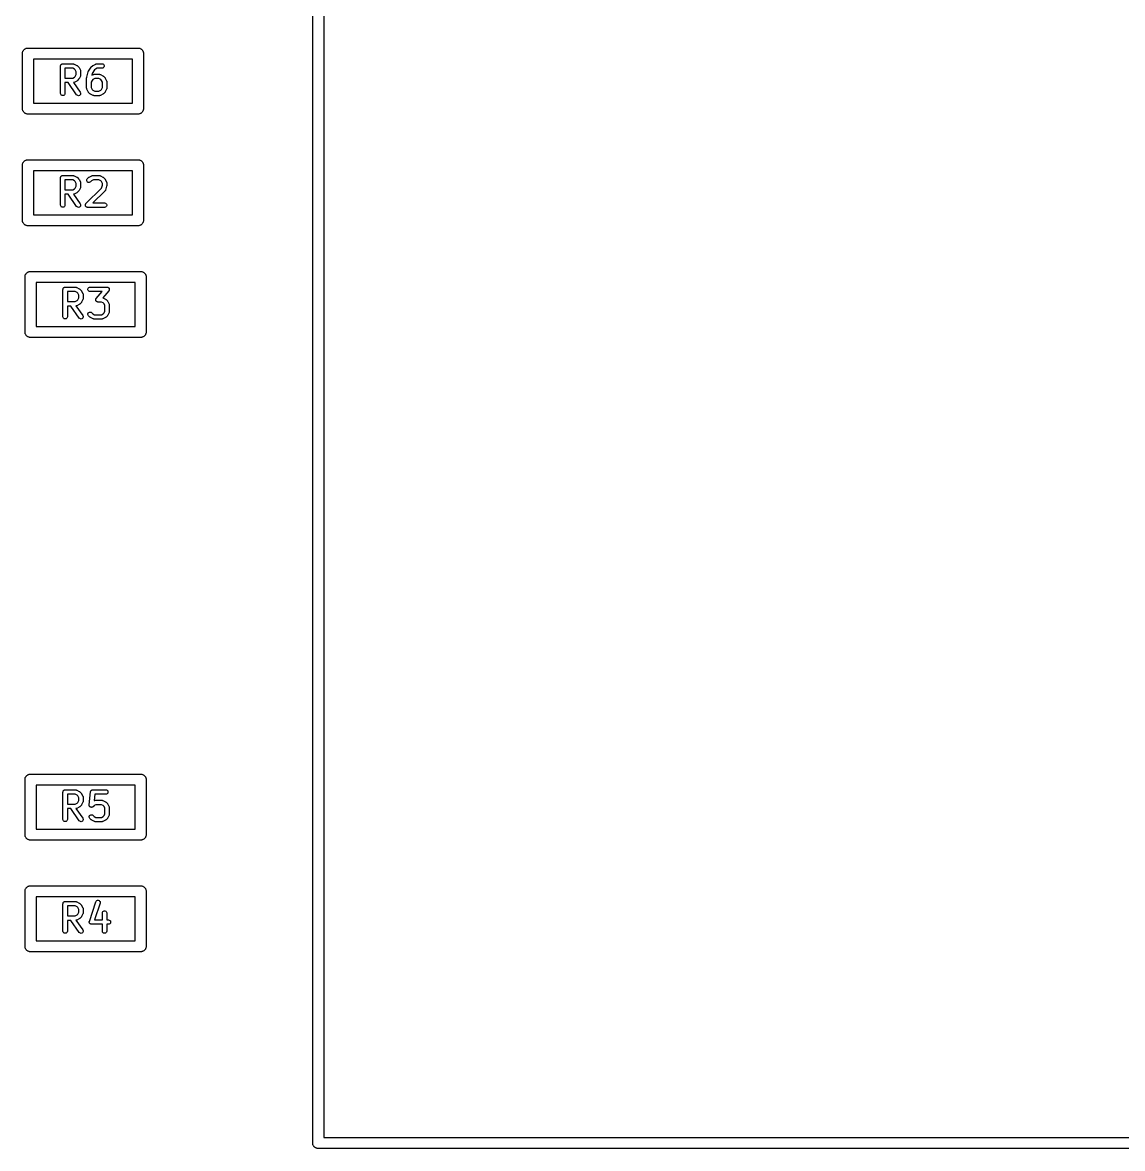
# Model space of a CAD drawing. Extents: x 10 to 287, y -200 to -10.
# Drawn here: x 117.25 to 127.25, y -147.06 to -136.81 of the extents above; entities that cross this region are included whole.
import ezdxf

# ---------------------------------------------------------------- set-up
doc = ezdxf.new("R2010")
doc.units = 0
doc.header["$MEASUREMENT"] = 0
doc.layers.add('BLACK', color=7, linetype='CONTINUOUS')

msp = doc.modelspace()

# ---------------------------------------------------------------- linework, layer by layer
at = {"layer": 'BLACK', "linetype": 'CONTINUOUS'}
for p, q in [((119.887, -146.997), (119.887, -133.152)), ((119.987, -133.206), (119.987, -146.956)), ((117.248, -137.088), (117.249, -137.084)), ((117.248, -137.105), (117.248, -137.088)), ((117.248, -137.588), (117.248, -137.105)), ((117.248, -137.105), (117.248, -137.105)), ((117.249, -137.084), (117.25, -137.079)), ((117.25, -137.079), (117.252, -137.075)), ((117.252, -137.075), (117.254, -137.071)), ((117.254, -137.071), (117.257, -137.068)), ((117.257, -137.068), (117.259, -137.064)), ((117.259, -137.064), (117.262, -137.061)), ((117.262, -137.061), (117.265, -137.058)), ((117.265, -137.058), (117.269, -137.056)), ((117.269, -137.056), (117.273, -137.053)), ((117.273, -137.053), (117.277, -137.051)), ((117.277, -137.051), (117.281, -137.049)), ((117.281, -137.049), (117.285, -137.048)), ((117.285, -137.048), (117.289, -137.047)), ((117.289, -137.047), (118.307, -137.047)), ((118.307, -137.047), (118.311, -137.048)), ((118.311, -137.048), (118.315, -137.049)), ((118.315, -137.049), (118.319, -137.051)), ((118.319, -137.051), (118.323, -137.053)), ((118.323, -137.053), (118.327, -137.056)), ((118.327, -137.056), (118.331, -137.058)), ((118.331, -137.058), (118.333, -137.061)), ((118.333, -137.061), (118.337, -137.064)), ((118.337, -137.064), (118.339, -137.068)), ((118.339, -137.068), (118.342, -137.071)), ((118.342, -137.071), (118.343, -137.075)), ((118.343, -137.075), (118.346, -137.079)), ((118.346, -137.079), (118.346, -137.084)), ((118.346, -137.084), (118.348, -137.088)), ((118.348, -137.088), (118.348, -137.605)), ((117.348, -137.147), (117.348, -137.547)), ((118.248, -137.147), (117.348, -137.147)), ((117.593, -137.21), (117.594, -137.208)), ((117.593, -137.46), (117.593, -137.21)), ((117.594, -137.205), (117.595, -137.203)), ((117.594, -137.206), (117.594, -137.205)), ((117.594, -137.208), (117.594, -137.206)), ((117.595, -137.201), (117.596, -137.2)), ((117.595, -137.203), (117.595, -137.201)), ((117.596, -137.2), (117.597, -137.198)), ((117.597, -137.198), (117.598, -137.197)), ((117.598, -137.197), (117.599, -137.196)), ((117.599, -137.196), (117.601, -137.194)), ((117.601, -137.194), (117.602, -137.194)), ((117.602, -137.194), (117.603, -137.192)), ((117.603, -137.192), (117.605, -137.192)), ((117.605, -137.192), (117.607, -137.191)), ((117.607, -137.191), (117.608, -137.191)), ((117.608, -137.191), (117.61, -137.19)), ((117.61, -137.19), (117.612, -137.19)), ((117.612, -137.19), (117.613, -137.19)), ((117.613, -137.19), (117.709, -137.19)), ((117.633, -137.23), (117.633, -137.321)), ((117.704, -137.23), (117.633, -137.23)), ((117.721, -137.238), (117.704, -137.23)), ((117.709, -137.19), (117.71, -137.19)), ((117.71, -137.19), (117.711, -137.19)), ((117.711, -137.19), (117.713, -137.191)), ((117.713, -137.191), (117.715, -137.191)), ((117.715, -137.191), (117.716, -137.192)), ((117.716, -137.192), (117.718, -137.192)), ((117.718, -137.192), (117.741, -137.204)), ((117.741, -137.204), (117.744, -137.206)), ((117.744, -137.206), (117.747, -137.208)), ((117.747, -137.208), (117.758, -137.219)), ((117.758, -137.219), (117.76, -137.222)), ((117.76, -137.222), (117.762, -137.225)), ((117.762, -137.225), (117.774, -137.248)), ((117.847, -137.258), (117.871, -137.222)), ((117.871, -137.222), (117.872, -137.221)), ((117.872, -137.221), (117.873, -137.219)), ((117.873, -137.219), (117.885, -137.208)), ((117.885, -137.208), (117.888, -137.206)), ((117.888, -137.206), (117.89, -137.204)), ((117.89, -137.204), (117.914, -137.192)), ((117.928, -137.23), (117.911, -137.238)), ((117.914, -137.192), (117.915, -137.192)), ((117.915, -137.192), (117.916, -137.191)), ((117.916, -137.191), (117.918, -137.191)), ((117.918, -137.191), (117.921, -137.19)), ((117.921, -137.19), (117.922, -137.19)), ((117.922, -137.19), (117.923, -137.19)), ((117.923, -137.19), (117.971, -137.19)), ((117.971, -137.23), (117.928, -137.23)), ((117.971, -137.19), (117.977, -137.191)), ((117.977, -137.229), (117.971, -137.23)), ((117.977, -137.191), (117.983, -137.194)), ((117.983, -137.225), (117.977, -137.229)), ((117.983, -137.194), (117.988, -137.2)), ((117.988, -137.22), (117.983, -137.225)), ((117.988, -137.2), (117.99, -137.206)), ((117.99, -137.213), (117.988, -137.22)), ((117.99, -137.206), (117.99, -137.213)), ((118.248, -137.547), (118.248, -137.147)), ((117.633, -137.321), (117.704, -137.321)), ((117.704, -137.321), (117.721, -137.312)), ((117.728, -137.245), (117.721, -137.238)), ((117.721, -137.312), (117.728, -137.305)), ((117.736, -137.262), (117.728, -137.245)), ((117.728, -137.305), (117.736, -137.288)), ((117.736, -137.288), (117.736, -137.262)), ((117.758, -137.331), (117.747, -137.343)), ((117.76, -137.328), (117.758, -137.331)), ((117.762, -137.326), (117.76, -137.328)), ((117.774, -137.302), (117.762, -137.326)), ((117.774, -137.248), (117.774, -137.25)), ((117.774, -137.25), (117.775, -137.251)), ((117.775, -137.3), (117.774, -137.301)), ((117.774, -137.301), (117.774, -137.302)), ((117.775, -137.251), (117.775, -137.253)), ((117.775, -137.253), (117.776, -137.255)), ((117.776, -137.295), (117.775, -137.298)), ((117.775, -137.298), (117.775, -137.3)), ((117.776, -137.255), (117.776, -137.256)), ((117.776, -137.256), (117.776, -137.257)), ((117.776, -137.257), (117.776, -137.293)), ((117.776, -137.293), (117.776, -137.294)), ((117.776, -137.294), (117.776, -137.295)), ((117.831, -137.317), (117.832, -137.314)), ((117.831, -137.412), (117.831, -137.317)), ((117.832, -137.312), (117.844, -137.264)), ((117.832, -137.314), (117.832, -137.312)), ((117.844, -137.264), (117.845, -137.261)), ((117.845, -137.261), (117.847, -137.258)), ((117.882, -137.277), (117.878, -137.293)), ((117.878, -137.293), (117.89, -137.287)), ((117.887, -137.333), (117.88, -137.341)), ((117.903, -137.246), (117.882, -137.277)), ((117.904, -137.325), (117.887, -137.333)), ((117.89, -137.287), (117.891, -137.287)), ((117.891, -137.287), (117.892, -137.286)), ((117.892, -137.286), (117.895, -137.286)), ((117.895, -137.286), (117.897, -137.285)), ((117.897, -137.285), (117.898, -137.285)), ((117.898, -137.285), (117.899, -137.285)), ((117.899, -137.285), (117.947, -137.285)), ((117.911, -137.238), (117.903, -137.246)), ((117.942, -137.325), (117.904, -137.325)), ((117.959, -137.333), (117.942, -137.325)), ((117.947, -137.285), (117.948, -137.285)), ((117.948, -137.285), (117.949, -137.285)), ((117.949, -137.285), (117.951, -137.286)), ((117.951, -137.286), (117.954, -137.286)), ((117.954, -137.286), (117.955, -137.287)), ((117.955, -137.287), (117.956, -137.287)), ((117.956, -137.287), (117.979, -137.299)), ((117.966, -137.341), (117.959, -137.333)), ((117.979, -137.299), (117.982, -137.301)), ((117.982, -137.301), (117.985, -137.303)), ((117.985, -137.303), (117.997, -137.315)), ((117.997, -137.315), (117.998, -137.317)), ((117.998, -137.317), (118, -137.32)), ((118, -137.32), (118.012, -137.344)), ((117.663, -137.361), (117.633, -137.361)), ((117.633, -137.361), (117.633, -137.46)), ((117.74, -137.471), (117.663, -137.361)), ((117.713, -137.36), (117.711, -137.36)), ((117.711, -137.36), (117.773, -137.448)), ((117.715, -137.359), (117.713, -137.36)), ((117.716, -137.359), (117.715, -137.359)), ((117.718, -137.359), (117.716, -137.359)), ((117.741, -137.347), (117.718, -137.359)), ((117.744, -137.345), (117.741, -137.347)), ((117.747, -137.343), (117.744, -137.345)), ((117.832, -137.413), (117.831, -137.412)), ((117.832, -137.414), (117.832, -137.413)), ((117.832, -137.417), (117.832, -137.414)), ((117.833, -137.419), (117.832, -137.417)), ((117.833, -137.42), (117.833, -137.419)), ((117.834, -137.421), (117.833, -137.42)), ((117.846, -137.445), (117.834, -137.421)), ((117.88, -137.341), (117.871, -137.357)), ((117.871, -137.357), (117.871, -137.407)), ((117.871, -137.407), (117.88, -137.424)), ((117.88, -137.424), (117.887, -137.431)), ((117.887, -137.431), (117.904, -137.44)), ((117.904, -137.44), (117.942, -137.44)), ((117.942, -137.44), (117.959, -137.431)), ((117.959, -137.431), (117.966, -137.424)), ((117.974, -137.357), (117.966, -137.341)), ((117.966, -137.424), (117.974, -137.407)), ((117.974, -137.407), (117.974, -137.357)), ((118.012, -137.421), (118, -137.445)), ((118.012, -137.344), (118.013, -137.345)), ((118.013, -137.42), (118.012, -137.421)), ((118.013, -137.345), (118.013, -137.346)), ((118.013, -137.346), (118.014, -137.348)), ((118.014, -137.417), (118.013, -137.419)), ((118.013, -137.419), (118.013, -137.42)), ((118.014, -137.348), (118.014, -137.35)), ((118.014, -137.35), (118.014, -137.351)), ((118.014, -137.351), (118.014, -137.353)), ((118.014, -137.353), (118.014, -137.412)), ((118.014, -137.412), (118.014, -137.413)), ((118.014, -137.413), (118.014, -137.414)), ((118.014, -137.414), (118.014, -137.417)), ((117.595, -137.467), (117.593, -137.46)), ((117.598, -137.473), (117.595, -137.467)), ((117.603, -137.477), (117.598, -137.473)), ((117.61, -137.479), (117.603, -137.477)), ((117.617, -137.479), (117.61, -137.479)), ((117.623, -137.477), (117.617, -137.479)), ((117.629, -137.473), (117.623, -137.477)), ((117.632, -137.467), (117.629, -137.473)), ((117.633, -137.46), (117.632, -137.467)), ((117.745, -137.476), (117.74, -137.471)), ((117.751, -137.479), (117.745, -137.476)), ((117.758, -137.48), (117.751, -137.479)), ((117.765, -137.478), (117.758, -137.48)), ((117.77, -137.474), (117.765, -137.478)), ((117.774, -137.468), (117.77, -137.474)), ((117.773, -137.448), (117.776, -137.455)), ((117.776, -137.461), (117.774, -137.468)), ((117.776, -137.455), (117.776, -137.461)), ((117.847, -137.447), (117.846, -137.445)), ((117.849, -137.45), (117.847, -137.447)), ((117.861, -137.462), (117.849, -137.45)), ((117.864, -137.464), (117.861, -137.462)), ((117.866, -137.466), (117.864, -137.464)), ((117.89, -137.478), (117.866, -137.466)), ((117.891, -137.478), (117.89, -137.478)), ((117.892, -137.479), (117.891, -137.478)), ((117.895, -137.479), (117.892, -137.479)), ((117.897, -137.48), (117.895, -137.479)), ((117.898, -137.48), (117.897, -137.48)), ((117.899, -137.48), (117.898, -137.48)), ((117.947, -137.48), (117.899, -137.48)), ((117.948, -137.48), (117.947, -137.48)), ((117.949, -137.48), (117.948, -137.48)), ((117.951, -137.479), (117.949, -137.48)), ((117.954, -137.479), (117.951, -137.479)), ((117.955, -137.478), (117.954, -137.479)), ((117.956, -137.478), (117.955, -137.478)), ((117.979, -137.466), (117.956, -137.478)), ((117.982, -137.464), (117.979, -137.466)), ((117.985, -137.462), (117.982, -137.464)), ((117.997, -137.45), (117.985, -137.462)), ((117.998, -137.447), (117.997, -137.45)), ((118, -137.445), (117.998, -137.447)), ((117.248, -137.605), (117.248, -137.588)), ((117.249, -137.61), (117.248, -137.605)), ((117.25, -137.614), (117.249, -137.61)), ((117.252, -137.618), (117.25, -137.614)), ((117.254, -137.622), (117.252, -137.618)), ((117.257, -137.625), (117.254, -137.622)), ((117.259, -137.629), (117.257, -137.625)), ((117.262, -137.632), (117.259, -137.629)), ((117.265, -137.636), (117.262, -137.632)), ((117.269, -137.638), (117.265, -137.636)), ((117.273, -137.641), (117.269, -137.638)), ((117.277, -137.642), (117.273, -137.641)), ((117.281, -137.644), (117.277, -137.642)), ((117.285, -137.645), (117.281, -137.644)), ((117.289, -137.647), (117.285, -137.645)), ((117.348, -137.547), (118.248, -137.547)), ((118.311, -137.645), (118.307, -137.647)), ((118.315, -137.644), (118.311, -137.645)), ((118.319, -137.642), (118.315, -137.644)), ((118.323, -137.641), (118.319, -137.642)), ((118.327, -137.638), (118.323, -137.641)), ((118.331, -137.636), (118.327, -137.638)), ((118.333, -137.632), (118.331, -137.636)), ((118.337, -137.629), (118.333, -137.632)), ((118.339, -137.625), (118.337, -137.629)), ((118.342, -137.622), (118.339, -137.625)), ((118.343, -137.618), (118.342, -137.622)), ((118.346, -137.614), (118.343, -137.618)), ((118.348, -137.605), (118.346, -137.61)), ((118.346, -137.61), (118.346, -137.614)), ((118.307, -137.647), (117.289, -137.647)), ((117.248, -138.104), (117.249, -138.1)), ((117.248, -138.121), (117.248, -138.104)), ((117.248, -138.604), (117.248, -138.121)), ((117.248, -138.121), (117.248, -138.121)), ((117.249, -138.1), (117.25, -138.095)), ((117.25, -138.095), (117.252, -138.091)), ((117.252, -138.091), (117.254, -138.087)), ((117.254, -138.087), (117.257, -138.084)), ((117.257, -138.084), (117.259, -138.08)), ((117.259, -138.08), (117.262, -138.077)), ((117.262, -138.077), (117.265, -138.074)), ((117.265, -138.074), (117.269, -138.072)), ((117.269, -138.072), (117.273, -138.069)), ((117.273, -138.069), (117.277, -138.067)), ((117.277, -138.067), (117.281, -138.065)), ((117.281, -138.065), (117.285, -138.064)), ((117.285, -138.064), (117.289, -138.063)), ((117.289, -138.063), (118.307, -138.063)), ((118.307, -138.063), (118.311, -138.064)), ((118.311, -138.064), (118.315, -138.065)), ((118.315, -138.065), (118.319, -138.067)), ((118.319, -138.067), (118.323, -138.069)), ((118.323, -138.069), (118.327, -138.072)), ((118.327, -138.072), (118.331, -138.074)), ((118.331, -138.074), (118.333, -138.077)), ((118.333, -138.077), (118.337, -138.08)), ((118.337, -138.08), (118.339, -138.084)), ((118.339, -138.084), (118.342, -138.087)), ((118.342, -138.087), (118.343, -138.091)), ((118.343, -138.091), (118.346, -138.095)), ((118.346, -138.095), (118.346, -138.1)), ((118.346, -138.1), (118.348, -138.104)), ((118.348, -138.104), (118.348, -138.621)), ((117.348, -138.163), (117.348, -138.563)), ((118.248, -138.163), (117.348, -138.163)), ((117.593, -138.226), (117.594, -138.224)), ((117.593, -138.476), (117.593, -138.226)), ((117.594, -138.221), (117.595, -138.219)), ((117.594, -138.222), (117.594, -138.221)), ((117.594, -138.224), (117.594, -138.222)), ((117.595, -138.217), (117.596, -138.216)), ((117.595, -138.219), (117.595, -138.217)), ((117.596, -138.216), (117.597, -138.214)), ((117.597, -138.214), (117.598, -138.213)), ((117.598, -138.213), (117.599, -138.212)), ((117.599, -138.212), (117.601, -138.21)), ((117.601, -138.21), (117.602, -138.21)), ((117.602, -138.21), (117.603, -138.208)), ((117.603, -138.208), (117.605, -138.208)), ((117.605, -138.208), (117.607, -138.207)), ((117.607, -138.207), (117.608, -138.207)), ((117.608, -138.207), (117.61, -138.206)), ((117.61, -138.206), (117.612, -138.206)), ((117.612, -138.206), (117.613, -138.206)), ((117.613, -138.206), (117.709, -138.206)), ((117.633, -138.246), (117.633, -138.337)), ((117.704, -138.246), (117.633, -138.246)), ((117.721, -138.254), (117.704, -138.246)), ((117.709, -138.206), (117.71, -138.206)), ((117.71, -138.206), (117.711, -138.206)), ((117.711, -138.206), (117.713, -138.207)), ((117.713, -138.207), (117.715, -138.207)), ((117.715, -138.207), (117.716, -138.208)), ((117.716, -138.208), (117.718, -138.208)), ((117.718, -138.208), (117.741, -138.22)), ((117.728, -138.261), (117.721, -138.254)), ((117.741, -138.22), (117.744, -138.222)), ((117.744, -138.222), (117.747, -138.224)), ((117.747, -138.224), (117.758, -138.235)), ((117.758, -138.235), (117.76, -138.238)), ((117.76, -138.238), (117.762, -138.241)), ((117.762, -138.241), (117.774, -138.264)), ((117.832, -138.248), (117.833, -138.241)), ((117.832, -138.255), (117.832, -138.248)), ((117.835, -138.261), (117.832, -138.255)), ((117.833, -138.241), (117.837, -138.235)), ((117.837, -138.235), (117.849, -138.224)), ((117.849, -138.224), (117.852, -138.222)), ((117.852, -138.222), (117.854, -138.22)), ((117.854, -138.22), (117.878, -138.208)), ((117.875, -138.254), (117.866, -138.264)), ((117.892, -138.246), (117.875, -138.254)), ((117.878, -138.208), (117.879, -138.208)), ((117.879, -138.208), (117.88, -138.207)), ((117.88, -138.207), (117.883, -138.207)), ((117.883, -138.207), (117.885, -138.206)), ((117.885, -138.206), (117.886, -138.206)), ((117.886, -138.206), (117.887, -138.206)), ((117.887, -138.206), (117.947, -138.206)), ((117.942, -138.246), (117.892, -138.246)), ((117.959, -138.254), (117.942, -138.246)), ((117.947, -138.206), (117.948, -138.206)), ((117.948, -138.206), (117.949, -138.206)), ((117.949, -138.206), (117.951, -138.207)), ((117.951, -138.207), (117.954, -138.207)), ((117.954, -138.207), (117.955, -138.208)), ((117.955, -138.208), (117.956, -138.208)), ((117.956, -138.208), (117.979, -138.22)), ((117.966, -138.261), (117.959, -138.254)), ((117.979, -138.22), (117.982, -138.222)), ((117.982, -138.222), (117.985, -138.224)), ((117.985, -138.224), (117.997, -138.235)), ((117.997, -138.235), (117.998, -138.238)), ((117.998, -138.238), (118, -138.241)), ((118, -138.241), (118.012, -138.264)), ((118.248, -138.563), (118.248, -138.163)), ((117.633, -138.337), (117.704, -138.337)), ((117.704, -138.337), (117.721, -138.328)), ((117.721, -138.328), (117.728, -138.321)), ((117.736, -138.278), (117.728, -138.261)), ((117.728, -138.321), (117.736, -138.304)), ((117.736, -138.304), (117.736, -138.278)), ((117.744, -138.361), (117.741, -138.363)), ((117.747, -138.359), (117.744, -138.361)), ((117.758, -138.347), (117.747, -138.359)), ((117.76, -138.344), (117.758, -138.347)), ((117.762, -138.342), (117.76, -138.344)), ((117.774, -138.318), (117.762, -138.342)), ((117.774, -138.264), (117.774, -138.266)), ((117.774, -138.266), (117.775, -138.267)), ((117.775, -138.316), (117.774, -138.317)), ((117.774, -138.317), (117.774, -138.318)), ((117.775, -138.267), (117.775, -138.269)), ((117.775, -138.269), (117.776, -138.271)), ((117.776, -138.311), (117.775, -138.314)), ((117.775, -138.314), (117.775, -138.316)), ((117.776, -138.271), (117.776, -138.272)), ((117.776, -138.272), (117.776, -138.273)), ((117.776, -138.273), (117.776, -138.309)), ((117.776, -138.309), (117.776, -138.31)), ((117.776, -138.31), (117.776, -138.311)), ((117.825, -138.462), (117.965, -138.322)), ((117.84, -138.266), (117.835, -138.261)), ((117.846, -138.269), (117.84, -138.266)), ((117.853, -138.269), (117.846, -138.269)), ((117.86, -138.268), (117.853, -138.269)), ((117.866, -138.264), (117.86, -138.268)), ((117.997, -138.347), (117.888, -138.456)), ((117.965, -138.322), (117.974, -138.294)), ((117.974, -138.278), (117.966, -138.261)), ((117.974, -138.294), (117.974, -138.278)), ((117.998, -138.345), (117.997, -138.346)), ((117.997, -138.346), (117.997, -138.347)), ((117.999, -138.343), (117.998, -138.345)), ((118.001, -138.341), (117.999, -138.343)), ((118.013, -138.304), (118.001, -138.339)), ((118.001, -138.339), (118.001, -138.34)), ((118.001, -138.34), (118.001, -138.341)), ((118.012, -138.264), (118.013, -138.266)), ((118.013, -138.266), (118.013, -138.267)), ((118.013, -138.267), (118.014, -138.269)), ((118.014, -138.3), (118.013, -138.304)), ((118.014, -138.269), (118.014, -138.271)), ((118.014, -138.271), (118.014, -138.272)), ((118.014, -138.272), (118.014, -138.273)), ((118.014, -138.273), (118.014, -138.297)), ((118.014, -138.297), (118.014, -138.3)), ((117.663, -138.377), (117.633, -138.377)), ((117.633, -138.377), (117.633, -138.476)), ((117.74, -138.487), (117.663, -138.377)), ((117.713, -138.376), (117.711, -138.376)), ((117.711, -138.376), (117.773, -138.464)), ((117.715, -138.375), (117.713, -138.376)), ((117.716, -138.375), (117.715, -138.375)), ((117.718, -138.375), (117.716, -138.375)), ((117.741, -138.363), (117.718, -138.375)), ((117.773, -138.464), (117.776, -138.471)), ((117.822, -138.466), (117.824, -138.464)), ((117.824, -138.464), (117.825, -138.462)), ((117.888, -138.456), (117.994, -138.456)), ((117.994, -138.456), (118.001, -138.457)), ((118.001, -138.457), (118.007, -138.46)), ((118.007, -138.46), (118.012, -138.466)), ((117.348, -138.563), (118.248, -138.563)), ((117.595, -138.483), (117.593, -138.476)), ((117.598, -138.489), (117.595, -138.483)), ((117.603, -138.493), (117.598, -138.489)), ((117.61, -138.495), (117.603, -138.493)), ((117.617, -138.495), (117.61, -138.495)), ((117.623, -138.493), (117.617, -138.495)), ((117.629, -138.489), (117.623, -138.493)), ((117.632, -138.483), (117.629, -138.489)), ((117.633, -138.476), (117.632, -138.483)), ((117.745, -138.492), (117.74, -138.487)), ((117.751, -138.495), (117.745, -138.492)), ((117.758, -138.496), (117.751, -138.495)), ((117.765, -138.494), (117.758, -138.496)), ((117.77, -138.49), (117.765, -138.494)), ((117.774, -138.484), (117.77, -138.49)), ((117.776, -138.477), (117.774, -138.484)), ((117.776, -138.471), (117.776, -138.477)), ((117.82, -138.472), (117.821, -138.47)), ((117.82, -138.473), (117.82, -138.472)), ((117.82, -138.474), (117.82, -138.473)), ((117.82, -138.477), (117.82, -138.474)), ((117.82, -138.479), (117.82, -138.477)), ((117.82, -138.48), (117.82, -138.479)), ((117.82, -138.481), (117.82, -138.48)), ((117.821, -138.483), (117.82, -138.481)), ((117.821, -138.47), (117.821, -138.467)), ((117.821, -138.467), (117.822, -138.467)), ((117.822, -138.486), (117.821, -138.483)), ((117.822, -138.467), (117.822, -138.466)), ((117.823, -138.486), (117.822, -138.486)), ((117.823, -138.487), (117.823, -138.486)), ((117.825, -138.489), (117.823, -138.487)), ((117.827, -138.491), (117.825, -138.489)), ((117.827, -138.492), (117.827, -138.491)), ((117.828, -138.492), (117.827, -138.492)), ((117.83, -138.493), (117.828, -138.492)), ((117.833, -138.495), (117.83, -138.493)), ((117.834, -138.495), (117.833, -138.495)), ((117.837, -138.495), (117.834, -138.495)), ((117.834, -138.495), (117.834, -138.495)), ((117.84, -138.496), (117.837, -138.495)), ((117.994, -138.496), (117.84, -138.496)), ((118.001, -138.495), (117.994, -138.496)), ((118.007, -138.491), (118.001, -138.495)), ((118.012, -138.486), (118.007, -138.491)), ((118.012, -138.466), (118.014, -138.472)), ((118.014, -138.479), (118.012, -138.486)), ((118.014, -138.472), (118.014, -138.479)), ((117.248, -138.621), (117.248, -138.604)), ((117.249, -138.626), (117.248, -138.621)), ((117.25, -138.63), (117.249, -138.626)), ((117.252, -138.634), (117.25, -138.63)), ((117.254, -138.638), (117.252, -138.634)), ((117.257, -138.641), (117.254, -138.638)), ((117.259, -138.645), (117.257, -138.641)), ((117.262, -138.648), (117.259, -138.645)), ((117.265, -138.652), (117.262, -138.648)), ((117.269, -138.654), (117.265, -138.652)), ((117.273, -138.657), (117.269, -138.654)), ((117.277, -138.658), (117.273, -138.657)), ((117.281, -138.66), (117.277, -138.658)), ((117.285, -138.661), (117.281, -138.66)), ((117.289, -138.663), (117.285, -138.661)), ((118.307, -138.663), (117.289, -138.663)), ((118.311, -138.661), (118.307, -138.663)), ((118.315, -138.66), (118.311, -138.661)), ((118.319, -138.658), (118.315, -138.66)), ((118.323, -138.657), (118.319, -138.658)), ((118.327, -138.654), (118.323, -138.657)), ((118.331, -138.652), (118.327, -138.654)), ((118.333, -138.648), (118.331, -138.652)), ((118.337, -138.645), (118.333, -138.648)), ((118.339, -138.641), (118.337, -138.645)), ((118.342, -138.638), (118.339, -138.641)), ((118.343, -138.634), (118.342, -138.638)), ((118.346, -138.63), (118.343, -138.634)), ((118.348, -138.621), (118.346, -138.626)), ((118.346, -138.626), (118.346, -138.63)), ((117.308, -139.08), (117.312, -139.079)), ((117.312, -139.079), (118.33, -139.079)), ((118.33, -139.079), (118.334, -139.08)), ((117.271, -139.12), (117.272, -139.116)), ((117.271, -139.137), (117.271, -139.12)), ((117.271, -139.62), (117.271, -139.137)), ((117.271, -139.137), (117.271, -139.137)), ((117.272, -139.116), (117.273, -139.111)), ((117.273, -139.111), (117.275, -139.107)), ((117.275, -139.107), (117.277, -139.103)), ((117.277, -139.103), (117.28, -139.1)), ((117.28, -139.1), (117.282, -139.096)), ((117.282, -139.096), (117.285, -139.093)), ((117.285, -139.093), (117.288, -139.09)), ((117.288, -139.09), (117.292, -139.088)), ((117.292, -139.088), (117.296, -139.085)), ((117.296, -139.085), (117.3, -139.083)), ((117.3, -139.083), (117.304, -139.081)), ((117.304, -139.081), (117.308, -139.08)), ((117.371, -139.179), (117.371, -139.579)), ((118.271, -139.179), (117.371, -139.179)), ((118.271, -139.579), (118.271, -139.179)), ((118.334, -139.08), (118.338, -139.081)), ((118.338, -139.081), (118.342, -139.083)), ((118.342, -139.083), (118.346, -139.085)), ((118.346, -139.085), (118.35, -139.088)), ((118.35, -139.088), (118.354, -139.09)), ((118.354, -139.09), (118.356, -139.093)), ((118.356, -139.093), (118.36, -139.096)), ((118.36, -139.096), (118.362, -139.1)), ((118.362, -139.1), (118.365, -139.103)), ((118.365, -139.103), (118.366, -139.107)), ((118.366, -139.107), (118.369, -139.111)), ((118.369, -139.111), (118.369, -139.116)), ((118.369, -139.116), (118.371, -139.12)), ((118.371, -139.12), (118.371, -139.637)), ((117.616, -139.242), (117.617, -139.24)), ((117.616, -139.492), (117.616, -139.242)), ((117.617, -139.237), (117.618, -139.235)), ((117.617, -139.238), (117.617, -139.237)), ((117.617, -139.24), (117.617, -139.238)), ((117.618, -139.233), (117.619, -139.232)), ((117.618, -139.235), (117.618, -139.233)), ((117.619, -139.232), (117.62, -139.23)), ((117.62, -139.23), (117.621, -139.229)), ((117.621, -139.229), (117.622, -139.228)), ((117.622, -139.228), (117.624, -139.226)), ((117.624, -139.226), (117.625, -139.226)), ((117.625, -139.226), (117.626, -139.224)), ((117.626, -139.224), (117.628, -139.224)), ((117.628, -139.224), (117.63, -139.223)), ((117.63, -139.223), (117.631, -139.223)), ((117.631, -139.223), (117.633, -139.222)), ((117.633, -139.222), (117.635, -139.222)), ((117.635, -139.222), (117.636, -139.222)), ((117.636, -139.222), (117.732, -139.222)), ((117.656, -139.262), (117.656, -139.353)), ((117.727, -139.262), (117.656, -139.262)), ((117.744, -139.27), (117.727, -139.262)), ((117.732, -139.222), (117.733, -139.222)), ((117.733, -139.222), (117.734, -139.222)), ((117.734, -139.222), (117.736, -139.223)), ((117.736, -139.223), (117.738, -139.223)), ((117.738, -139.223), (117.739, -139.224)), ((117.739, -139.224), (117.741, -139.224)), ((117.741, -139.224), (117.764, -139.236)), ((117.751, -139.277), (117.744, -139.27)), ((117.759, -139.294), (117.751, -139.277)), ((117.764, -139.236), (117.767, -139.238)), ((117.767, -139.238), (117.77, -139.24)), ((117.77, -139.24), (117.781, -139.251)), ((117.781, -139.251), (117.783, -139.254)), ((117.783, -139.254), (117.785, -139.257)), ((117.785, -139.257), (117.797, -139.28)), ((117.797, -139.28), (117.797, -139.282)), ((117.797, -139.282), (117.798, -139.283)), ((117.798, -139.283), (117.798, -139.285)), ((117.843, -139.238), (117.845, -139.232)), ((117.843, -139.245), (117.843, -139.238)), ((117.845, -139.252), (117.843, -139.245)), ((117.845, -139.232), (117.85, -139.226)), ((117.85, -139.257), (117.845, -139.252)), ((117.85, -139.226), (117.856, -139.223)), ((117.856, -139.261), (117.85, -139.257)), ((117.856, -139.223), (117.863, -139.222)), ((117.863, -139.262), (117.856, -139.261)), ((117.863, -139.222), (118.017, -139.222)), ((117.973, -139.262), (117.863, -139.262)), ((117.919, -139.324), (117.973, -139.262)), ((118.032, -139.255), (117.977, -139.318)), ((118.017, -139.222), (118.019, -139.222)), ((118.019, -139.222), (118.021, -139.222)), ((118.021, -139.222), (118.023, -139.223)), ((118.023, -139.223), (118.024, -139.223)), ((118.024, -139.223), (118.026, -139.224)), ((118.026, -139.224), (118.028, -139.225)), ((118.028, -139.225), (118.029, -139.226)), ((118.029, -139.226), (118.03, -139.226)), ((118.03, -139.226), (118.031, -139.228)), ((118.031, -139.228), (118.033, -139.229)), ((118.033, -139.253), (118.032, -139.255)), ((118.033, -139.229), (118.034, -139.231)), ((118.035, -139.252), (118.033, -139.253)), ((118.034, -139.231), (118.035, -139.232)), ((118.035, -139.232), (118.035, -139.234)), ((118.035, -139.234), (118.036, -139.235)), ((118.036, -139.249), (118.035, -139.25)), ((118.035, -139.25), (118.035, -139.252)), ((118.036, -139.235), (118.037, -139.237)), ((118.037, -139.245), (118.036, -139.247)), ((118.036, -139.247), (118.036, -139.249)), ((118.037, -139.237), (118.037, -139.238)), ((118.037, -139.238), (118.037, -139.24)), ((118.037, -139.24), (118.037, -139.242)), ((118.037, -139.242), (118.037, -139.244)), ((118.037, -139.244), (118.037, -139.245)), ((117.656, -139.353), (117.727, -139.353)), ((117.727, -139.353), (117.744, -139.344)), ((117.764, -139.379), (117.741, -139.391)), ((117.744, -139.344), (117.751, -139.337)), ((117.751, -139.337), (117.759, -139.32)), ((117.759, -139.32), (117.759, -139.294)), ((117.767, -139.377), (117.764, -139.379)), ((117.77, -139.375), (117.767, -139.377)), ((117.781, -139.363), (117.77, -139.375)), ((117.783, -139.36), (117.781, -139.363)), ((117.785, -139.358), (117.783, -139.36)), ((117.797, -139.334), (117.785, -139.358)), ((117.798, -139.332), (117.797, -139.333)), ((117.797, -139.333), (117.797, -139.334)), ((117.798, -139.285), (117.799, -139.287)), ((117.799, -139.327), (117.798, -139.33)), ((117.798, -139.33), (117.798, -139.332)), ((117.799, -139.287), (117.799, -139.288)), ((117.799, -139.288), (117.799, -139.289)), ((117.799, -139.289), (117.799, -139.325)), ((117.799, -139.325), (117.799, -139.326)), ((117.799, -139.326), (117.799, -139.327)), ((117.914, -139.334), (117.915, -139.332)), ((117.914, -139.335), (117.914, -139.334)), ((117.914, -139.337), (117.914, -139.335)), ((117.914, -139.339), (117.914, -139.337)), ((117.914, -139.34), (117.914, -139.339)), ((117.915, -139.342), (117.914, -139.34)), ((117.915, -139.33), (117.916, -139.328)), ((117.915, -139.332), (117.915, -139.33)), ((117.915, -139.343), (117.915, -139.342)), ((117.916, -139.345), (117.915, -139.343)), ((117.916, -139.328), (117.917, -139.327)), ((117.917, -139.347), (117.916, -139.345)), ((117.917, -139.327), (117.918, -139.325)), ((117.918, -139.348), (117.917, -139.347)), ((117.918, -139.325), (117.919, -139.324)), ((117.918, -139.35), (117.918, -139.348)), ((117.92, -139.351), (117.918, -139.35)), ((117.921, -139.352), (117.92, -139.351)), ((117.923, -139.353), (117.921, -139.352)), ((117.924, -139.354), (117.923, -139.353)), ((117.925, -139.355), (117.924, -139.354)), ((117.927, -139.356), (117.925, -139.355)), ((117.929, -139.356), (117.927, -139.356)), ((117.93, -139.357), (117.929, -139.356)), ((117.932, -139.357), (117.93, -139.357)), ((117.934, -139.357), (117.932, -139.357)), ((117.965, -139.357), (117.934, -139.357)), ((117.982, -139.365), (117.965, -139.357)), ((117.977, -139.318), (117.978, -139.319)), ((117.978, -139.319), (117.979, -139.319)), ((117.979, -139.319), (118.002, -139.331)), ((117.989, -139.373), (117.982, -139.365)), ((117.997, -139.389), (117.989, -139.373)), ((118.002, -139.331), (118.005, -139.333)), ((118.005, -139.333), (118.008, -139.335)), ((118.008, -139.335), (118.02, -139.347)), ((118.02, -139.347), (118.021, -139.349)), ((118.021, -139.349), (118.023, -139.352)), ((118.023, -139.352), (118.035, -139.376)), ((118.035, -139.376), (118.036, -139.377)), ((118.036, -139.377), (118.036, -139.378)), ((118.036, -139.378), (118.037, -139.38)), ((118.037, -139.38), (118.037, -139.382)), ((118.037, -139.382), (118.037, -139.383)), ((118.037, -139.383), (118.037, -139.385)), ((118.037, -139.385), (118.037, -139.444)), ((117.686, -139.393), (117.656, -139.393)), ((117.656, -139.393), (117.656, -139.492)), ((117.763, -139.503), (117.686, -139.393)), ((117.736, -139.392), (117.734, -139.392)), ((117.734, -139.392), (117.796, -139.48)), ((117.738, -139.391), (117.736, -139.392)), ((117.739, -139.391), (117.738, -139.391)), ((117.741, -139.391), (117.739, -139.391)), ((117.796, -139.48), (117.799, -139.487)), ((117.799, -139.487), (117.799, -139.493)), ((117.843, -139.463), (117.846, -139.456)), ((117.843, -139.47), (117.843, -139.463)), ((117.844, -139.476), (117.843, -139.47)), ((117.848, -139.482), (117.844, -139.476)), ((117.846, -139.456), (117.851, -139.452)), ((117.86, -139.494), (117.848, -139.482)), ((117.851, -139.452), (117.857, -139.449)), ((117.857, -139.449), (117.864, -139.448)), ((117.864, -139.448), (117.871, -139.45)), ((117.871, -139.45), (117.877, -139.454)), ((117.877, -139.454), (117.886, -139.463)), ((117.886, -139.463), (117.903, -139.472)), ((117.903, -139.472), (117.965, -139.472)), ((117.965, -139.472), (117.982, -139.463)), ((117.982, -139.463), (117.989, -139.456)), ((117.989, -139.456), (117.997, -139.439)), ((117.997, -139.439), (117.997, -139.389)), ((118.02, -139.482), (118.008, -139.494)), ((118.021, -139.479), (118.02, -139.482)), ((118.023, -139.477), (118.021, -139.479)), ((118.035, -139.453), (118.023, -139.477)), ((118.036, -139.452), (118.035, -139.453)), ((118.037, -139.449), (118.036, -139.451)), ((118.036, -139.451), (118.036, -139.452)), ((118.037, -139.444), (118.037, -139.445)), ((118.037, -139.445), (118.037, -139.446)), ((118.037, -139.446), (118.037, -139.449)), ((117.371, -139.579), (118.271, -139.579)), ((117.618, -139.499), (117.616, -139.492)), ((117.621, -139.505), (117.618, -139.499)), ((117.626, -139.509), (117.621, -139.505)), ((117.633, -139.511), (117.626, -139.509)), ((117.64, -139.511), (117.633, -139.511)), ((117.646, -139.509), (117.64, -139.511)), ((117.652, -139.505), (117.646, -139.509)), ((117.655, -139.499), (117.652, -139.505)), ((117.656, -139.492), (117.655, -139.499)), ((117.768, -139.508), (117.763, -139.503)), ((117.774, -139.511), (117.768, -139.508)), ((117.781, -139.512), (117.774, -139.511)), ((117.788, -139.51), (117.781, -139.512)), ((117.793, -139.506), (117.788, -139.51)), ((117.797, -139.5), (117.793, -139.506)), ((117.799, -139.493), (117.797, -139.5)), ((117.863, -139.496), (117.86, -139.494)), ((117.866, -139.498), (117.863, -139.496)), ((117.889, -139.51), (117.866, -139.498)), ((117.89, -139.51), (117.889, -139.51)), ((117.891, -139.511), (117.89, -139.51)), ((117.894, -139.511), (117.891, -139.511)), ((117.896, -139.512), (117.894, -139.511)), ((117.897, -139.512), (117.896, -139.512)), ((117.898, -139.512), (117.897, -139.512)), ((117.97, -139.512), (117.898, -139.512)), ((117.971, -139.512), (117.97, -139.512)), ((117.972, -139.512), (117.971, -139.512)), ((117.974, -139.511), (117.972, -139.512)), ((117.977, -139.511), (117.974, -139.511)), ((117.978, -139.51), (117.977, -139.511)), ((117.979, -139.51), (117.978, -139.51)), ((118.002, -139.498), (117.979, -139.51)), ((118.005, -139.496), (118.002, -139.498)), ((118.008, -139.494), (118.005, -139.496)), ((117.271, -139.637), (117.271, -139.62)), ((117.272, -139.642), (117.271, -139.637)), ((117.273, -139.646), (117.272, -139.642)), ((117.275, -139.65), (117.273, -139.646)), ((117.277, -139.654), (117.275, -139.65)), ((117.28, -139.657), (117.277, -139.654)), ((117.282, -139.661), (117.28, -139.657)), ((117.285, -139.664), (117.282, -139.661)), ((117.288, -139.668), (117.285, -139.664)), ((117.292, -139.67), (117.288, -139.668)), ((117.296, -139.673), (117.292, -139.67)), ((117.3, -139.674), (117.296, -139.673)), ((117.304, -139.676), (117.3, -139.674)), ((117.308, -139.677), (117.304, -139.676)), ((117.312, -139.679), (117.308, -139.677)), ((118.33, -139.679), (117.312, -139.679)), ((118.334, -139.677), (118.33, -139.679)), ((118.338, -139.676), (118.334, -139.677)), ((118.342, -139.674), (118.338, -139.676)), ((118.346, -139.673), (118.342, -139.674)), ((118.35, -139.67), (118.346, -139.673)), ((118.354, -139.668), (118.35, -139.67)), ((118.356, -139.664), (118.354, -139.668)), ((118.36, -139.661), (118.356, -139.664)), ((118.362, -139.657), (118.36, -139.661)), ((118.365, -139.654), (118.362, -139.657)), ((118.366, -139.65), (118.365, -139.654)), ((118.369, -139.646), (118.366, -139.65)), ((118.371, -139.637), (118.369, -139.642)), ((118.369, -139.642), (118.369, -139.646)), ((117.271, -143.692), (117.272, -143.688)), ((117.272, -143.688), (117.273, -143.683)), ((117.273, -143.683), (117.275, -143.679)), ((117.275, -143.679), (117.277, -143.675)), ((117.277, -143.675), (117.28, -143.672)), ((117.28, -143.672), (117.282, -143.668)), ((117.282, -143.668), (117.285, -143.665)), ((117.285, -143.665), (117.288, -143.662)), ((117.288, -143.662), (117.292, -143.66)), ((117.292, -143.66), (117.296, -143.657)), ((117.296, -143.657), (117.3, -143.655)), ((117.3, -143.655), (117.304, -143.653)), ((117.304, -143.653), (117.308, -143.652)), ((117.308, -143.652), (117.312, -143.651)), ((117.312, -143.651), (118.33, -143.651)), ((118.33, -143.651), (118.334, -143.652)), ((118.334, -143.652), (118.338, -143.653)), ((118.338, -143.653), (118.342, -143.655)), ((118.342, -143.655), (118.346, -143.657)), ((118.346, -143.657), (118.35, -143.66)), ((118.35, -143.66), (118.354, -143.662)), ((118.354, -143.662), (118.356, -143.665)), ((118.356, -143.665), (118.36, -143.668)), ((118.36, -143.668), (118.362, -143.672)), ((118.362, -143.672), (118.365, -143.675)), ((118.365, -143.675), (118.366, -143.679)), ((118.366, -143.679), (118.369, -143.683)), ((118.369, -143.683), (118.369, -143.688)), ((118.369, -143.688), (118.371, -143.692)), ((117.271, -143.709), (117.271, -143.692)), ((117.271, -144.192), (117.271, -143.709)), ((117.271, -143.709), (117.271, -143.709)), ((117.371, -143.751), (117.371, -144.151)), ((118.271, -143.751), (117.371, -143.751)), ((118.271, -144.151), (118.271, -143.751)), ((118.371, -143.692), (118.371, -144.209)), ((117.616, -143.814), (117.617, -143.812)), ((117.616, -144.064), (117.616, -143.814)), ((117.617, -143.809), (117.618, -143.807)), ((117.617, -143.81), (117.617, -143.809)), ((117.617, -143.812), (117.617, -143.81)), ((117.618, -143.805), (117.619, -143.804)), ((117.618, -143.807), (117.618, -143.805)), ((117.619, -143.804), (117.62, -143.802)), ((117.62, -143.802), (117.621, -143.801)), ((117.621, -143.801), (117.622, -143.8)), ((117.622, -143.8), (117.624, -143.798)), ((117.624, -143.798), (117.625, -143.798)), ((117.625, -143.798), (117.626, -143.796)), ((117.626, -143.796), (117.628, -143.796)), ((117.628, -143.796), (117.63, -143.795)), ((117.63, -143.795), (117.631, -143.795)), ((117.631, -143.795), (117.633, -143.794)), ((117.633, -143.794), (117.635, -143.794)), ((117.635, -143.794), (117.636, -143.794)), ((117.636, -143.794), (117.732, -143.794)), ((117.656, -143.834), (117.656, -143.925)), ((117.727, -143.834), (117.656, -143.834)), ((117.744, -143.842), (117.727, -143.834)), ((117.732, -143.794), (117.733, -143.794)), ((117.733, -143.794), (117.734, -143.794)), ((117.734, -143.794), (117.736, -143.795)), ((117.736, -143.795), (117.738, -143.795)), ((117.738, -143.795), (117.739, -143.796)), ((117.739, -143.796), (117.741, -143.796)), ((117.741, -143.796), (117.764, -143.808)), ((117.751, -143.849), (117.744, -143.842)), ((117.759, -143.866), (117.751, -143.849)), ((117.751, -143.909), (117.759, -143.892)), ((117.759, -143.892), (117.759, -143.866)), ((117.764, -143.808), (117.767, -143.81)), ((117.767, -143.81), (117.77, -143.812)), ((117.77, -143.812), (117.781, -143.823)), ((117.781, -143.823), (117.783, -143.826)), ((117.783, -143.826), (117.785, -143.829)), ((117.785, -143.829), (117.797, -143.852)), ((117.797, -143.852), (117.797, -143.854)), ((117.797, -143.854), (117.798, -143.855)), ((117.798, -143.855), (117.798, -143.857)), ((117.798, -143.857), (117.799, -143.859)), ((117.799, -143.859), (117.799, -143.86)), ((117.799, -143.86), (117.799, -143.861)), ((117.799, -143.861), (117.799, -143.897)), ((117.855, -143.931), (117.866, -143.812)), ((117.866, -143.812), (117.867, -143.811)), ((117.867, -143.81), (117.868, -143.808)), ((117.867, -143.811), (117.867, -143.81)), ((117.868, -143.805), (117.869, -143.804)), ((117.868, -143.808), (117.868, -143.805)), ((117.869, -143.804), (117.871, -143.802)), ((117.869, -143.804), (117.869, -143.804)), ((117.871, -143.802), (117.872, -143.799)), ((117.872, -143.799), (117.873, -143.799)), ((117.873, -143.799), (117.874, -143.798)), ((117.874, -143.798), (117.876, -143.797)), ((117.876, -143.797), (117.878, -143.796)), ((117.878, -143.796), (117.879, -143.795)), ((117.879, -143.795), (117.88, -143.795)), ((117.88, -143.795), (117.882, -143.794)), ((117.882, -143.794), (117.885, -143.794)), ((117.885, -143.794), (117.886, -143.794)), ((117.886, -143.794), (117.886, -143.794)), ((117.886, -143.794), (118.005, -143.794)), ((117.904, -143.834), (117.899, -143.892)), ((117.899, -143.892), (117.901, -143.891)), ((117.901, -143.891), (117.902, -143.891)), ((117.902, -143.891), (117.903, -143.89)), ((117.903, -143.89), (117.906, -143.89)), ((118.005, -143.834), (117.904, -143.834)), ((117.906, -143.89), (117.908, -143.889)), ((117.908, -143.889), (117.909, -143.889)), ((117.909, -143.889), (117.91, -143.889)), ((117.91, -143.889), (117.97, -143.889)), ((117.97, -143.889), (117.971, -143.889)), ((117.971, -143.889), (117.972, -143.889)), ((117.972, -143.889), (117.974, -143.89)), ((117.974, -143.89), (117.977, -143.89)), ((117.977, -143.89), (117.978, -143.891)), ((117.978, -143.891), (117.979, -143.891)), ((117.979, -143.891), (118.002, -143.903)), ((118.005, -143.794), (118.012, -143.795)), ((118.012, -143.833), (118.005, -143.834)), ((118.012, -143.795), (118.018, -143.798)), ((118.018, -143.829), (118.012, -143.833)), ((118.018, -143.798), (118.023, -143.804)), ((118.023, -143.824), (118.018, -143.829)), ((118.023, -143.804), (118.025, -143.81)), ((118.025, -143.817), (118.023, -143.824)), ((118.025, -143.81), (118.025, -143.817)), ((117.656, -143.925), (117.727, -143.925)), ((117.686, -143.965), (117.656, -143.965)), ((117.656, -143.965), (117.656, -144.064)), ((117.763, -144.075), (117.686, -143.965)), ((117.727, -143.925), (117.744, -143.916)), ((117.736, -143.964), (117.734, -143.964)), ((117.734, -143.964), (117.796, -144.052)), ((117.738, -143.963), (117.736, -143.964)), ((117.739, -143.963), (117.738, -143.963)), ((117.741, -143.963), (117.739, -143.963)), ((117.764, -143.951), (117.741, -143.963)), ((117.744, -143.916), (117.751, -143.909)), ((117.767, -143.949), (117.764, -143.951)), ((117.77, -143.947), (117.767, -143.949)), ((117.781, -143.935), (117.77, -143.947)), ((117.783, -143.932), (117.781, -143.935)), ((117.785, -143.93), (117.783, -143.932)), ((117.797, -143.906), (117.785, -143.93)), ((117.798, -143.904), (117.797, -143.905)), ((117.797, -143.905), (117.797, -143.906)), ((117.799, -143.899), (117.798, -143.902)), ((117.798, -143.902), (117.798, -143.904)), ((117.799, -143.897), (117.799, -143.898)), ((117.799, -143.898), (117.799, -143.899)), ((117.855, -143.934), (117.855, -143.931)), ((117.855, -143.931), (117.855, -143.931)), ((117.855, -143.931), (117.855, -143.931)), ((117.855, -143.938), (117.855, -143.934)), ((117.857, -143.941), (117.855, -143.938)), ((117.855, -143.938), (117.855, -143.938)), ((117.855, -143.938), (117.855, -143.938)), ((117.858, -143.944), (117.857, -143.941)), ((117.86, -143.947), (117.858, -143.944)), ((117.858, -143.944), (117.858, -143.944)), ((117.858, -143.944), (117.858, -143.944)), ((117.863, -143.949), (117.86, -143.947)), ((117.866, -143.951), (117.863, -143.949)), ((117.863, -143.949), (117.863, -143.949)), ((117.863, -143.949), (117.863, -143.949)), ((117.869, -143.952), (117.866, -143.951)), ((117.873, -143.952), (117.869, -143.952)), ((117.869, -143.952), (117.869, -143.952)), ((117.869, -143.952), (117.869, -143.952)), ((117.876, -143.953), (117.873, -143.952)), ((117.879, -143.952), (117.876, -143.953)), ((117.876, -143.953), (117.876, -143.953)), ((117.876, -143.953), (117.876, -143.953)), ((117.883, -143.951), (117.879, -143.952)), ((117.886, -143.949), (117.883, -143.951)), ((117.883, -143.951), (117.883, -143.951)), ((117.883, -143.951), (117.883, -143.951)), ((117.888, -143.947), (117.886, -143.949)), ((117.889, -143.947), (117.888, -143.947)), ((117.898, -143.937), (117.889, -143.947)), ((117.889, -143.947), (117.889, -143.947)), ((117.915, -143.929), (117.898, -143.937)), ((117.965, -143.929), (117.915, -143.929)), ((117.982, -143.937), (117.965, -143.929)), ((117.989, -143.945), (117.982, -143.937)), ((117.997, -143.961), (117.989, -143.945)), ((117.997, -144.011), (117.997, -143.961)), ((118.002, -143.903), (118.005, -143.905)), ((118.005, -143.905), (118.008, -143.907)), ((118.008, -143.907), (118.02, -143.919)), ((118.02, -143.919), (118.021, -143.921)), ((118.021, -143.921), (118.023, -143.924)), ((118.023, -143.924), (118.035, -143.948)), ((118.035, -143.948), (118.036, -143.949)), ((118.036, -143.949), (118.036, -143.95)), ((118.036, -143.95), (118.037, -143.952)), ((118.037, -143.952), (118.037, -143.954)), ((118.037, -143.954), (118.037, -143.955)), ((118.037, -143.955), (118.037, -143.957)), ((118.037, -143.957), (118.037, -144.016)), ((117.618, -144.071), (117.616, -144.064)), ((117.621, -144.077), (117.618, -144.071)), ((117.626, -144.081), (117.621, -144.077)), ((117.633, -144.083), (117.626, -144.081)), ((117.64, -144.083), (117.633, -144.083)), ((117.646, -144.081), (117.64, -144.083)), ((117.652, -144.077), (117.646, -144.081)), ((117.655, -144.071), (117.652, -144.077)), ((117.656, -144.064), (117.655, -144.071)), ((117.768, -144.08), (117.763, -144.075)), ((117.774, -144.083), (117.768, -144.08)), ((117.781, -144.084), (117.774, -144.083)), ((117.788, -144.082), (117.781, -144.084)), ((117.793, -144.078), (117.788, -144.082)), ((117.797, -144.072), (117.793, -144.078)), ((117.796, -144.052), (117.799, -144.059)), ((117.799, -144.065), (117.797, -144.072)), ((117.799, -144.059), (117.799, -144.065)), ((117.855, -144.035), (117.858, -144.028)), ((117.855, -144.042), (117.855, -144.035)), ((117.856, -144.048), (117.855, -144.042)), ((117.86, -144.054), (117.856, -144.048)), ((117.858, -144.028), (117.863, -144.024)), ((117.872, -144.066), (117.86, -144.054)), ((117.863, -144.024), (117.869, -144.021)), ((117.869, -144.021), (117.876, -144.02)), ((117.875, -144.068), (117.872, -144.066)), ((117.877, -144.07), (117.875, -144.068)), ((117.876, -144.02), (117.883, -144.022)), ((117.901, -144.082), (117.877, -144.07)), ((117.883, -144.022), (117.889, -144.026)), ((117.889, -144.026), (117.898, -144.035)), ((117.898, -144.035), (117.915, -144.044)), ((117.902, -144.082), (117.901, -144.082)), ((117.903, -144.083), (117.902, -144.082)), ((117.906, -144.083), (117.903, -144.083)), ((117.908, -144.084), (117.906, -144.083)), ((117.909, -144.084), (117.908, -144.084)), ((117.91, -144.084), (117.909, -144.084)), ((117.97, -144.084), (117.91, -144.084)), ((117.915, -144.044), (117.965, -144.044)), ((117.965, -144.044), (117.982, -144.035)), ((117.971, -144.084), (117.97, -144.084)), ((117.972, -144.084), (117.971, -144.084)), ((117.974, -144.083), (117.972, -144.084)), ((117.977, -144.083), (117.974, -144.083)), ((117.978, -144.082), (117.977, -144.083)), ((117.979, -144.082), (117.978, -144.082)), ((118.002, -144.07), (117.979, -144.082)), ((117.982, -144.035), (117.989, -144.028)), ((117.989, -144.028), (117.997, -144.011)), ((118.005, -144.068), (118.002, -144.07)), ((118.008, -144.066), (118.005, -144.068)), ((118.02, -144.054), (118.008, -144.066)), ((118.021, -144.051), (118.02, -144.054)), ((118.023, -144.049), (118.021, -144.051)), ((118.035, -144.025), (118.023, -144.049)), ((118.036, -144.024), (118.035, -144.025)), ((118.037, -144.021), (118.036, -144.023)), ((118.036, -144.023), (118.036, -144.024)), ((118.037, -144.016), (118.037, -144.017)), ((118.037, -144.017), (118.037, -144.018)), ((118.037, -144.018), (118.037, -144.021)), ((117.271, -144.209), (117.271, -144.192)), ((117.371, -144.151), (118.271, -144.151)), ((117.272, -144.214), (117.271, -144.209)), ((117.273, -144.218), (117.272, -144.214)), ((117.275, -144.222), (117.273, -144.218)), ((117.277, -144.226), (117.275, -144.222)), ((117.28, -144.229), (117.277, -144.226)), ((117.282, -144.233), (117.28, -144.229)), ((117.285, -144.236), (117.282, -144.233)), ((117.288, -144.24), (117.285, -144.236)), ((117.292, -144.242), (117.288, -144.24)), ((117.296, -144.245), (117.292, -144.242)), ((117.3, -144.246), (117.296, -144.245)), ((117.304, -144.248), (117.3, -144.246)), ((117.308, -144.249), (117.304, -144.248)), ((117.312, -144.251), (117.308, -144.249)), ((118.33, -144.251), (117.312, -144.251)), ((118.334, -144.249), (118.33, -144.251)), ((118.338, -144.248), (118.334, -144.249)), ((118.342, -144.246), (118.338, -144.248)), ((118.346, -144.245), (118.342, -144.246)), ((118.35, -144.242), (118.346, -144.245)), ((118.354, -144.24), (118.35, -144.242)), ((118.356, -144.236), (118.354, -144.24)), ((118.36, -144.233), (118.356, -144.236)), ((118.362, -144.229), (118.36, -144.233)), ((118.365, -144.226), (118.362, -144.229)), ((118.366, -144.222), (118.365, -144.226)), ((118.369, -144.218), (118.366, -144.222)), ((118.371, -144.209), (118.369, -144.214)), ((118.369, -144.214), (118.369, -144.218)), ((117.271, -144.708), (117.272, -144.704)), ((117.271, -144.725), (117.271, -144.708)), ((117.272, -144.704), (117.273, -144.699)), ((117.273, -144.699), (117.275, -144.695)), ((117.275, -144.695), (117.277, -144.691)), ((117.277, -144.691), (117.28, -144.688)), ((117.28, -144.688), (117.282, -144.684)), ((117.282, -144.684), (117.285, -144.681)), ((117.285, -144.681), (117.288, -144.678)), ((117.288, -144.678), (117.292, -144.676)), ((117.292, -144.676), (117.296, -144.673)), ((117.296, -144.673), (117.3, -144.671)), ((117.3, -144.671), (117.304, -144.669)), ((117.304, -144.669), (117.308, -144.668)), ((117.308, -144.668), (117.312, -144.667)), ((117.312, -144.667), (118.33, -144.667)), ((118.33, -144.667), (118.334, -144.668)), ((118.334, -144.668), (118.338, -144.669)), ((118.338, -144.669), (118.342, -144.671)), ((118.342, -144.671), (118.346, -144.673)), ((118.346, -144.673), (118.35, -144.676)), ((118.35, -144.676), (118.354, -144.678)), ((118.354, -144.678), (118.356, -144.681)), ((118.356, -144.681), (118.36, -144.684)), ((118.36, -144.684), (118.362, -144.688)), ((118.362, -144.688), (118.365, -144.691)), ((118.365, -144.691), (118.366, -144.695)), ((118.366, -144.695), (118.369, -144.699)), ((118.369, -144.699), (118.369, -144.704)), ((118.369, -144.704), (118.371, -144.708)), ((118.371, -144.708), (118.371, -145.225)), ((117.271, -145.208), (117.271, -144.725)), ((117.271, -144.725), (117.271, -144.725)), ((117.371, -144.767), (117.371, -145.167)), ((118.271, -144.767), (117.371, -144.767)), ((117.622, -144.816), (117.624, -144.814)), ((117.624, -144.814), (117.625, -144.814)), ((117.625, -144.814), (117.626, -144.812)), ((117.626, -144.812), (117.628, -144.812)), ((117.628, -144.812), (117.63, -144.811)), ((117.63, -144.811), (117.631, -144.811)), ((117.631, -144.811), (117.633, -144.81)), ((117.633, -144.81), (117.635, -144.81)), ((117.635, -144.81), (117.636, -144.81)), ((117.636, -144.81), (117.732, -144.81)), ((117.732, -144.81), (117.733, -144.81)), ((117.733, -144.81), (117.734, -144.81)), ((117.734, -144.81), (117.736, -144.811)), ((117.736, -144.811), (117.738, -144.811)), ((117.738, -144.811), (117.739, -144.812)), ((117.739, -144.812), (117.741, -144.812)), ((117.741, -144.812), (117.764, -144.824)), ((117.856, -144.99), (117.915, -144.812)), ((117.915, -144.812), (117.918, -144.805)), ((117.918, -144.805), (117.924, -144.801)), ((117.924, -144.801), (117.93, -144.798)), ((117.93, -144.798), (117.937, -144.798)), ((117.937, -144.798), (117.944, -144.8)), ((117.944, -144.8), (117.949, -144.805)), ((117.949, -144.805), (117.953, -144.81)), ((117.953, -144.81), (117.954, -144.817)), ((118.271, -145.167), (118.271, -144.767)), ((117.616, -144.83), (117.617, -144.828)), ((117.616, -145.08), (117.616, -144.83)), ((117.617, -144.825), (117.618, -144.823)), ((117.617, -144.826), (117.617, -144.825)), ((117.617, -144.828), (117.617, -144.826)), ((117.618, -144.821), (117.619, -144.82)), ((117.618, -144.823), (117.618, -144.821)), ((117.619, -144.82), (117.62, -144.818)), ((117.62, -144.818), (117.621, -144.817)), ((117.621, -144.817), (117.622, -144.816)), ((117.656, -144.85), (117.656, -144.941)), ((117.727, -144.85), (117.656, -144.85)), ((117.744, -144.858), (117.727, -144.85)), ((117.751, -144.865), (117.744, -144.858)), ((117.759, -144.882), (117.751, -144.865)), ((117.751, -144.925), (117.759, -144.908)), ((117.759, -144.908), (117.759, -144.882)), ((117.764, -144.824), (117.767, -144.826)), ((117.767, -144.826), (117.77, -144.828)), ((117.77, -144.828), (117.781, -144.839)), ((117.781, -144.839), (117.783, -144.842)), ((117.783, -144.842), (117.785, -144.845)), ((117.785, -144.845), (117.797, -144.868)), ((117.797, -144.868), (117.797, -144.87)), ((117.797, -144.87), (117.798, -144.871)), ((117.798, -144.871), (117.798, -144.873)), ((117.798, -144.873), (117.799, -144.875)), ((117.799, -144.915), (117.798, -144.918)), ((117.799, -144.875), (117.799, -144.876)), ((117.799, -144.876), (117.799, -144.877)), ((117.799, -144.877), (117.799, -144.913)), ((117.799, -144.913), (117.799, -144.914)), ((117.799, -144.914), (117.799, -144.915)), ((117.953, -144.824), (117.902, -144.976)), ((117.954, -144.817), (117.953, -144.824)), ((117.974, -144.913), (117.975, -144.906)), ((117.974, -144.976), (117.974, -144.913)), ((117.975, -144.906), (117.978, -144.9)), ((117.978, -144.9), (117.984, -144.896)), ((117.984, -144.896), (117.99, -144.893)), ((117.99, -144.893), (117.997, -144.893)), ((117.997, -144.893), (118.004, -144.896)), ((118.004, -144.896), (118.009, -144.9)), ((118.009, -144.9), (118.012, -144.906)), ((118.012, -144.906), (118.014, -144.913)), ((118.014, -144.913), (118.014, -144.976)), ((117.656, -144.941), (117.727, -144.941)), ((117.686, -144.981), (117.656, -144.981)), ((117.656, -144.981), (117.656, -145.08)), ((117.763, -145.091), (117.686, -144.981)), ((117.727, -144.941), (117.744, -144.932)), ((117.736, -144.98), (117.734, -144.98)), ((117.734, -144.98), (117.796, -145.068)), ((117.738, -144.979), (117.736, -144.98)), ((117.739, -144.979), (117.738, -144.979)), ((117.741, -144.979), (117.739, -144.979)), ((117.764, -144.967), (117.741, -144.979)), ((117.744, -144.932), (117.751, -144.925)), ((117.767, -144.965), (117.764, -144.967)), ((117.77, -144.963), (117.767, -144.965)), ((117.781, -144.951), (117.77, -144.963)), ((117.783, -144.948), (117.781, -144.951)), ((117.785, -144.946), (117.783, -144.948)), ((117.797, -144.922), (117.785, -144.946)), ((117.798, -144.92), (117.797, -144.921)), ((117.797, -144.921), (117.797, -144.922)), ((117.798, -144.918), (117.798, -144.92)), ((117.855, -144.992), (117.856, -144.99)), ((117.855, -144.993), (117.855, -144.992)), ((117.855, -144.995), (117.855, -144.993)), ((117.855, -144.997), (117.855, -144.995)), ((117.855, -144.998), (117.855, -144.997)), ((117.855, -145), (117.855, -144.998)), ((117.855, -145.002), (117.855, -145)), ((117.856, -145.004), (117.855, -145.002)), ((117.857, -145.005), (117.856, -145.004)), ((117.857, -145.006), (117.857, -145.005)), ((117.858, -145.008), (117.857, -145.006)), ((117.86, -145.01), (117.858, -145.008)), ((117.861, -145.011), (117.86, -145.01)), ((117.862, -145.012), (117.861, -145.011)), ((117.863, -145.013), (117.862, -145.012)), ((117.865, -145.014), (117.863, -145.013)), ((117.866, -145.014), (117.865, -145.014)), ((117.868, -145.015), (117.866, -145.014)), ((117.87, -145.016), (117.868, -145.015)), ((117.872, -145.016), (117.87, -145.016)), ((117.873, -145.016), (117.872, -145.016)), ((117.874, -145.016), (117.873, -145.016)), ((117.974, -145.016), (117.874, -145.016)), ((117.902, -144.976), (117.974, -144.976)), ((117.974, -145.08), (117.974, -145.016)), ((118.014, -144.976), (118.029, -144.976)), ((118.029, -145.016), (118.014, -145.016)), ((118.014, -145.016), (118.014, -145.08)), ((118.029, -144.976), (118.036, -144.978)), ((118.036, -145.015), (118.029, -145.016)), ((118.036, -144.978), (118.042, -144.981)), ((118.042, -145.012), (118.036, -145.015)), ((118.042, -144.981), (118.047, -144.986)), ((118.047, -145.006), (118.042, -145.012)), ((118.047, -144.986), (118.049, -144.993)), ((118.049, -145), (118.047, -145.006)), ((118.049, -144.993), (118.049, -145)), ((117.618, -145.087), (117.616, -145.08)), ((117.621, -145.093), (117.618, -145.087)), ((117.626, -145.097), (117.621, -145.093)), ((117.633, -145.099), (117.626, -145.097)), ((117.64, -145.099), (117.633, -145.099)), ((117.646, -145.097), (117.64, -145.099)), ((117.652, -145.093), (117.646, -145.097)), ((117.655, -145.087), (117.652, -145.093)), ((117.656, -145.08), (117.655, -145.087)), ((117.768, -145.096), (117.763, -145.091)), ((117.774, -145.099), (117.768, -145.096)), ((117.781, -145.1), (117.774, -145.099)), ((117.788, -145.098), (117.781, -145.1)), ((117.793, -145.094), (117.788, -145.098)), ((117.797, -145.088), (117.793, -145.094)), ((117.796, -145.068), (117.799, -145.075)), ((117.799, -145.081), (117.797, -145.088)), ((117.799, -145.075), (117.799, -145.081)), ((117.975, -145.087), (117.974, -145.08)), ((117.978, -145.093), (117.975, -145.087)), ((117.984, -145.097), (117.978, -145.093)), ((117.99, -145.099), (117.984, -145.097)), ((117.997, -145.099), (117.99, -145.099)), ((118.004, -145.097), (117.997, -145.099)), ((118.009, -145.093), (118.004, -145.097)), ((118.012, -145.087), (118.009, -145.093)), ((118.014, -145.08), (118.012, -145.087)), ((117.271, -145.225), (117.271, -145.208)), ((117.371, -145.167), (118.271, -145.167)), ((117.272, -145.23), (117.271, -145.225)), ((117.273, -145.234), (117.272, -145.23)), ((117.275, -145.238), (117.273, -145.234)), ((117.277, -145.242), (117.275, -145.238)), ((117.28, -145.245), (117.277, -145.242)), ((117.282, -145.249), (117.28, -145.245)), ((117.285, -145.252), (117.282, -145.249)), ((117.288, -145.256), (117.285, -145.252)), ((117.292, -145.258), (117.288, -145.256)), ((117.296, -145.261), (117.292, -145.258)), ((117.3, -145.262), (117.296, -145.261)), ((117.304, -145.264), (117.3, -145.262)), ((117.308, -145.265), (117.304, -145.264)), ((117.312, -145.267), (117.308, -145.265)), ((118.33, -145.267), (117.312, -145.267)), ((118.334, -145.265), (118.33, -145.267)), ((118.338, -145.264), (118.334, -145.265)), ((118.342, -145.262), (118.338, -145.264)), ((118.346, -145.261), (118.342, -145.262)), ((118.35, -145.258), (118.346, -145.261)), ((118.354, -145.256), (118.35, -145.258)), ((118.356, -145.252), (118.354, -145.256)), ((118.36, -145.249), (118.356, -145.252)), ((118.362, -145.245), (118.36, -145.249)), ((118.365, -145.242), (118.362, -145.245)), ((118.366, -145.238), (118.365, -145.242)), ((118.369, -145.234), (118.366, -145.238)), ((118.371, -145.225), (118.369, -145.23)), ((118.369, -145.23), (118.369, -145.234)), ((119.987, -146.956), (135.837, -146.956)), ((119.887, -147.015), (119.887, -146.997)), ((119.887, -146.997), (119.887, -146.997)), ((119.889, -147.019), (119.887, -147.015)), ((119.889, -147.023), (119.889, -147.019)), ((119.892, -147.027), (119.889, -147.023)), ((119.893, -147.031), (119.892, -147.027)), ((119.896, -147.035), (119.893, -147.031)), ((119.898, -147.039), (119.896, -147.035)), ((119.902, -147.041), (119.898, -147.039)), ((119.904, -147.045), (119.902, -147.041)), ((119.908, -147.047), (119.904, -147.045)), ((119.912, -147.05), (119.908, -147.047)), ((119.916, -147.051), (119.912, -147.05)), ((119.92, -147.054), (119.916, -147.051)), ((119.924, -147.054), (119.92, -147.054)), ((119.928, -147.056), (119.924, -147.054)), ((135.896, -147.056), (119.928, -147.056))]:
    msp.add_line(p, q, dxfattribs=at)

doc.saveas('drawing.dxf')
